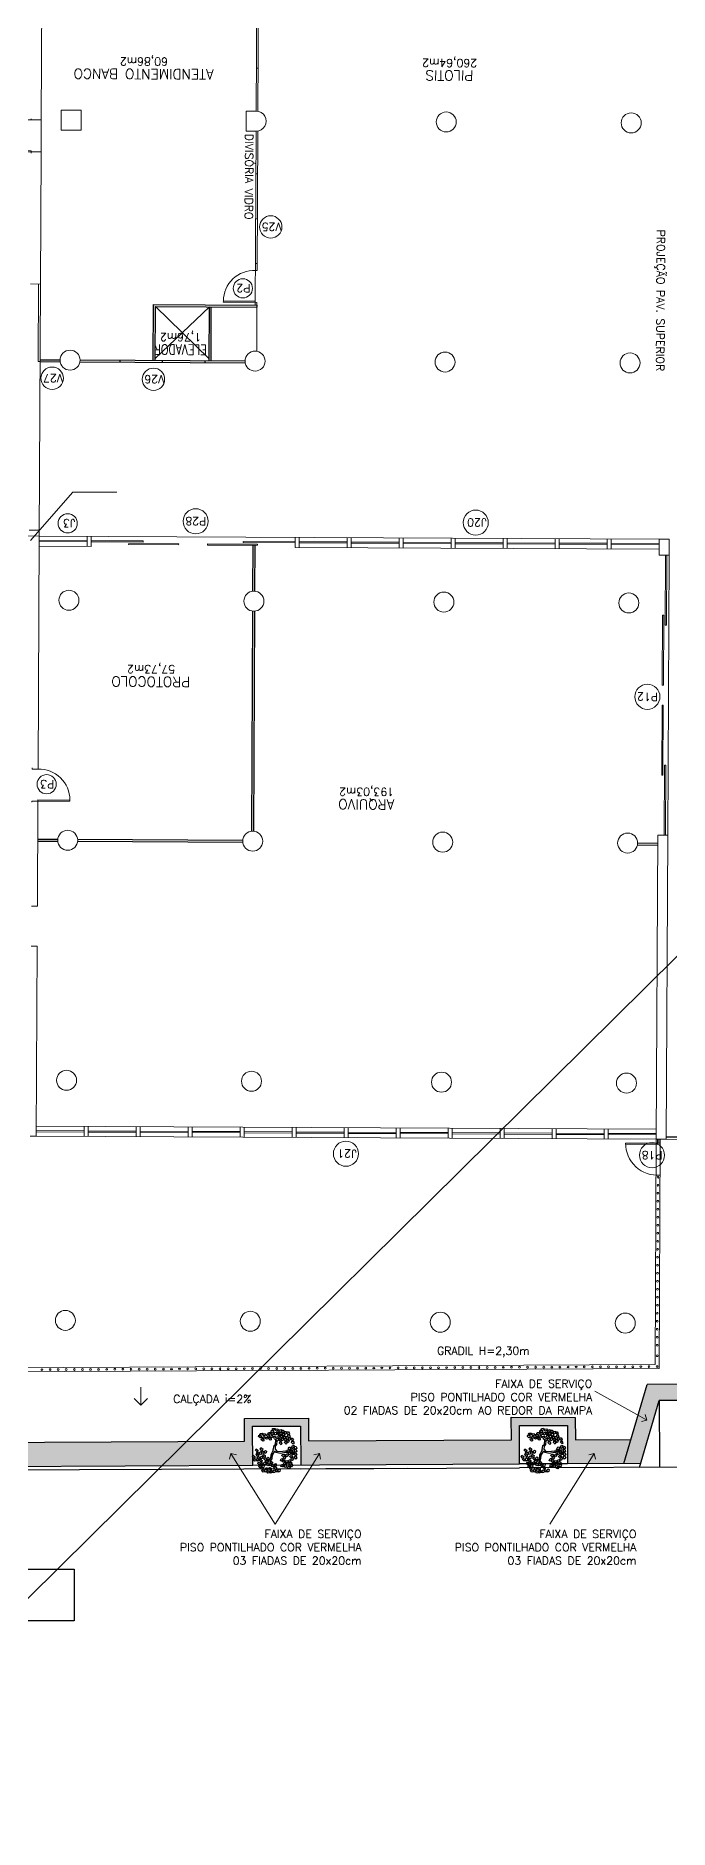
# Model space of a CAD drawing. Extents: x -1057 to 3416, y -340 to 4111.
# Drawn here: x 2286.94 to 2302.78, y -56.35 to -11.53 of the extents above; entities that cross this region are included whole.
import ezdxf
from ezdxf.enums import TextEntityAlignment as Align

# ---------------------------------------------------------------- set-up
doc = ezdxf.new("R2010")
doc.units = 0
doc.header["$LTSCALE"] = 50
for name, pattern in [('CONTINU', [0]), ('DASHDOT', [1, 0.5, -0.25, 0, -0.25]), ('DGN Style 1', [0.003115, 5.18318e-06, -0.00311]), ('HIDDEN', [9.525, 6.35, -3.175])]:
    doc.linetypes.add(name, pattern=pattern)
doc.layers.add('0.1', color=8, linetype='Continuous', lineweight=13)
doc.layers.add('Margem A3', color=8, linetype='DGN Style 1', lineweight=0)
for name, color, linetype in [('HAC', 1, 'Continuous'), ('medir projeto', 6, 'Continuous'), ('OK', 96, 'Continuous')]:
    doc.layers.add(name, color=color, linetype=linetype)
doc.styles.add('60x100', font='romans.shx', dxfattribs={"height": 0.2})
doc.styles.add('80X50', font='romans.shx')
doc.styles.get("Standard").update_dxf_attribs({"font": 'romans.shx'})

# ---------------------------------------------------------------- blocks, each defined once
blk = doc.blocks.new('P80 - parede 25cm')
for points in [[(-0.03, -0.125), (0, -0.125), (0, 0.125), (-0.03, 0.125)], [(0.83, -0.125), (0.8, -0.125), (0.8, 0.125), (0.83, 0.125)]]:
    blk.add_lwpolyline(points)
blk.add_lwpolyline([(0.77, -0.925), (0.77, -0.125), (0.8, -0.125), (0.8, -0.925)], close=True)
at = {"color": 8}
blk.add_arc((0.774, -0.15), 0.775, 178.1408, 269.6698, dxfattribs=at)
blk = doc.blocks.new('ÁREA')
for p in [(0.00005, 0.00376), (0, 0)]:
    blk.add_attdef('COMPARTIMENTO', text='', height=0.0025).set_placement(p, align=Align.CENTER)
at = {"color": 1}
for p in [(-0.00005, -0.00376), (-0.0001, -0.00752)]:
    blk.add_attdef('ÁREA', text='', height=0.002, dxfattribs=at).set_placement(p, align=Align.CENTER)
blk = doc.blocks.new('P80')
for points in [[(0, 0.86), (0, 0.83), (0.15, 0.83), (0.15, 0.86)], [(0, 0), (0, 0.03), (0.15, 0.03), (0.15, 0)]]:
    blk.add_lwpolyline(points)
blk.add_lwpolyline([(-0.8, 0.06), (0, 0.06), (0, 0.03), (-0.8, 0.03)], close=True)
at = {"color": 8}
blk.add_arc((-0.025, 0.056), 0.775, 88.1408, 179.6698, dxfattribs=at)
blk = doc.blocks.new('L', base_point=(1.368, 0.591))
at = {"color": 3, "lineweight": -2}
for p, q in [((1.275, 0.567), (1.306, 0.592)), ((1.288, 0.517), (1.275, 0.567)), ((1.281, 0.65), (1.312, 0.675)), ((1.294, 0.6), (1.281, 0.65)), ((1.317, 0.508), (1.288, 0.517)), ((1.322, 0.591), (1.294, 0.6)), ((1.306, 0.592), (1.336, 0.538)), ((1.312, 0.675), (1.342, 0.621)), ((1.336, 0.538), (1.317, 0.508)), ((1.342, 0.621), (1.322, 0.591)), ((1.337, 0.489), (1.356, 0.548)), ((1.376, 0.484), (1.337, 0.489)), ((1.356, 0.548), (1.391, 0.554)), ((1.404, 0.527), (1.376, 0.484)), ((1.391, 0.554), (1.404, 0.527))]:
    blk.add_line(p, q, dxfattribs=at)
blk = doc.blocks.new('Árvore-13')
at = {"color": 3}
for p, q in [((-0.8, 0.3), (-0.96, 0.41)), ((-0.8, 0.41), (-0.95, 0.5)), ((-0.36, 0.35), (-0.8, 0.41)), ((-0.37, 0.23), (-0.8, 0.3)), ((-0.13, 0.11), (-0.37, 0.23)), ((-0.07, 0.19), (-0.36, 0.35)), ((-0.07, -0.04), (-0.13, 0.11)), ((0.03, 0.07), (-0.07, 0.19)), ((0.03, 0.07), (0.32, 0.33)), ((0.12, -0.05), (0.28, 0.13)), ((0.28, 0.13), (0.42, 0.28)), ((0.32, 0.33), (0.41, 0.54)), ((0.41, 0.54), (0.48, 0.66)), ((0.42, 0.28), (0.5, 0.51)), ((0.48, 0.66), (0.57, 0.72)), ((0.5, 0.51), (0.63, 0.67)), ((0.57, 0.72), (0.61, 0.82)), ((0.63, 0.67), (0.78, 0.72)), ((-0.3, -0.39), (-0.42, -0.69)), ((-0.2, -0.45), (-0.31, -0.74)), ((-0.31, -0.74), (-0.24, -0.89)), ((-0.15, -0.3), (-0.3, -0.39)), ((-0.05, -0.38), (-0.2, -0.45)), ((-0.07, -0.04), (-0.15, -0.3)), ((0.12, -0.05), (-0.05, -0.38))]:
    blk.add_line(p, q, dxfattribs=at)
at = {"color": 3, "xscale": 3.048, "yscale": 3.048, "zscale": 3.048}
for p, rotation in [((-0.72, 1.45), 295.0165150851705), ((-0.49, 1.26), 295.0165150851705), ((-0.25, 1.14), 295.0165150851705), ((0.17, 1.45), 190.1248425347958), ((0.58, 1.4), 190.1248425347958), ((0.85, 1.34), 190.1248425347958), ((1.21, 1.15), 190.1248425347958), ((-1.44, 0.37), 347.8021081598379), ((-1.3, 0.88), 347.8021081598379), ((-1.13, 0.41), 347.8021081598379), ((-0.93, 0.96), 295.0165150851705), ((-0.85, 0.46), 295.0165150851705), ((-0.35, 0.69), 295.0165150851705), ((0.35, 0.95), 190.1248425347958), ((0.68, 0.78), 190.1248425347958), ((0.76, 0.27), 190.1248425347958), ((0.8, -0.3), 190.1248425347958), ((1.12, 0.57), 190.1248425347958), ((1.2, -0.32), 190.1248425347958), ((1.25, 0.04), 190.1248425347958), ((1.32, 0.75), 190.1248425347958), ((1.58, 0.11), 190.1248425347958), ((-0.45, -1.4), 66.16076666471405), ((-0.1, -0.9), 66.16076666471405), ((-0.02, -1.19), 66.16076666471405), ((0.5, -1), 66.16076666471405), ((0.62, -1.32), 66.16076666471405)]:
    blk.add_blockref('L', p, dxfattribs=dict(at, rotation=rotation))
for p in [(-1.39, -0.31), (-1.23, -0.88), (-1.05, -0.53), (-0.87, -1.13), (-0.85, -0.45), (-0.67, -1.02), (-0.45, -1.04), (-0.44, -0.54)]:
    blk.add_blockref('L', p, dxfattribs=at)
blk = doc.blocks.new('_Open90')
at = {"color": 0, "linetype": 'ByBlock', "lineweight": -2}
for p, q in [((0, 0), (-1, 0)), ((-0.5, 0.5), (0, 0)), ((0, 0), (-0.5, -0.5))]:
    blk.add_line(p, q, dxfattribs=at)

msp = doc.modelspace()

# ---------------------------------------------------------------- hatches: boundary and pattern name
at = {"layer": 'HAC'}
h = msp.add_hatch(dxfattribs=at)
h.set_pattern_fill('HEX', color=256, scale=0.01, angle=90.0645, style=0)
h.set_pattern_definition([(90.064457, (1874.800696, -214.722465), (-0.0549925784, -6.1866e-05), [0.03175, -0.0635]), (210.064457, (1874.800696, -214.722465), (0.027549867, -0.047594037), [0.03175, -0.0635]), (150.064457, (1874.80066, -214.690715), (-0.0274427115, -0.047655903), [0.03175, -0.0635])])
h.paths.add_polyline_path([(2302.529, -45.642), (2308.279, -45.613), (2308.73, -47.183), (2309.145, -47.181), (2309.145, -47.178), (2308.58, -45.212), (2302.23, -45.243), (2301.646, -47.214), (2302.064, -47.212)])
h.paths.add_polyline_path([(2305.153, -47.268), (2305.162, -45.377), (2304.862, -45.376), (2304.853, -47.266)], flags=9)
h = msp.add_hatch(dxfattribs=at)
h.set_pattern_fill('HEX', color=256, scale=0.01, angle=90.0645, style=0)
h.set_pattern_definition([(90.064457, (1880.475065, -183.519685), (-0.0549925784, -6.1866e-05), [0.03175, -0.0635]), (210.064457, (1880.475065, -183.519685), (0.027549867, -0.047594037), [0.03175, -0.0635]), (150.064457, (1880.47503, -183.487936), (-0.0274427115, -0.047655903), [0.03175, -0.0635])])
h.paths.add_polyline_path([(2291.819, -46.968), (2291.925, -47.137), (2292.001, -47.258), (2292.368, -47.256), (2292.366, -47.054), (2292.358, -47.045), (2292.366, -47.027), (2292.36, -46.285), (2293.56, -46.281), (2293.568, -47.25), (2299.036, -47.225), (2299.032, -46.261), (2300.232, -46.262), (2300.236, -47.221), (2301.646, -47.214), (2301.824, -46.614), (2300.433, -46.62), (2300.431, -46.063), (2298.831, -46.06), (2298.833, -46.626), (2293.763, -46.649), (2293.758, -46.081), (2292.158, -46.086), (2292.163, -46.657), (2281.313, -46.711), (2281.314, -47.311), (2292.001, -47.258), (2291.925, -47.137)])

# ---------------------------------------------------------------- linework, layer by layer
at = {"layer": '0.1', "color": 7}
for p, q in [((2287.079, -13.633), (2287.139, -1.534)), ((2287.58, -13.386), (2287.578, -13.886)), ((2288.08, -13.388), (2287.58, -13.386)), ((2288.08, -13.388), (2288.078, -13.888)), ((2292.205, -13.409), (2292.203, -13.909)), ((2292.455, -13.41), (2292.205, -13.409)), ((2287.079, -13.633), (2286.829, -13.632)), ((2287.578, -13.886), (2288.078, -13.888)), ((2292.453, -13.91), (2292.203, -13.909)), ((2286.825, -14.432), (2287.075, -14.433)), ((2287.059, -17.733), (2287.075, -14.433)), ((2286.809, -17.732), (2287.059, -17.733)), ((2287.028, -24.033), (2285.958, -24.028)), ((2286.999, -29.857), (2287.028, -24.033)), ((2302.525, -24.51), (2302.527, -24.11)), ((2302.777, -24.111), (2302.527, -24.11)), ((2302.775, -24.511), (2302.777, -24.111)), ((2302.525, -24.51), (2302.775, -24.511)), ((2286.849, -29.856), (2286.999, -29.857)), ((2286.845, -30.656), (2286.995, -30.657)), ((2286.982, -33.283), (2286.995, -30.657)), ((2302.453, -39.11), (2302.491, -31.51)), ((2302.491, -31.51), (2302.741, -31.511)), ((2302.703, -39.111), (2302.741, -31.511)), ((2286.982, -33.283), (2286.832, -33.282)), ((2286.977, -34.283), (2286.827, -34.282)), ((2286.954, -39.033), (2286.977, -34.283)), ((2286.804, -39.032), (2286.954, -39.033)), ((2302.453, -39.11), (2302.703, -39.111)), ((2289.569, -45.755), (2289.401, -45.59)), ((2289.569, -45.305), (2289.569, -45.755)), ((2289.569, -45.755), (2289.737, -45.59))]:
    msp.add_line(p, q, dxfattribs=at)
at = {"layer": '0.1', "color": 8}
for p, q in [((2292.482, -7.91), (2292.455, -13.41)), ((2292.495, -13.413), (2292.522, -7.907)), ((2287.075, -14.433), (2287.079, -13.633)), ((2292.453, -13.91), (2292.431, -18.26)), ((2286.999, -19.673), (2287.009, -17.733)), ((2287.059, -17.733), (2287.028, -24.033)), ((2287.049, -19.673), (2286.999, -19.673)), ((2287.027, -24.143), (2288.227, -24.149)), ((2288.227, -24.179), (2287.027, -24.173)), ((2287.028, -24.033), (2302.527, -24.11)), ((2288.226, -24.289), (2288.228, -24.039)), ((2288.326, -24.29), (2288.328, -24.04)), ((2288.327, -24.15), (2289.627, -24.156)), ((2289.627, -24.186), (2288.327, -24.18)), ((2289.627, -24.156), (2289.627, -24.186)), ((2292.127, -24.168), (2293.427, -24.175)), ((2292.127, -24.168), (2292.127, -24.198)), ((2293.427, -24.205), (2292.127, -24.198)), ((2293.426, -24.315), (2293.427, -24.065)), ((2293.526, -24.315), (2293.527, -24.065)), ((2293.527, -24.175), (2294.727, -24.181)), ((2294.726, -24.321), (2294.727, -24.071)), ((2294.826, -24.322), (2294.827, -24.072)), ((2294.827, -24.182), (2296.027, -24.188)), ((2296.026, -24.328), (2296.027, -24.078)), ((2296.126, -24.328), (2296.127, -24.078)), ((2296.127, -24.188), (2297.327, -24.194)), ((2297.326, -24.334), (2297.327, -24.084)), ((2297.426, -24.335), (2297.427, -24.085)), ((2297.427, -24.195), (2298.627, -24.201)), ((2298.626, -24.341), (2298.627, -24.091)), ((2298.726, -24.341), (2298.727, -24.091)), ((2298.727, -24.201), (2299.927, -24.207)), ((2299.926, -24.347), (2299.927, -24.097)), ((2300.026, -24.347), (2300.027, -24.097)), ((2301.226, -24.353), (2301.227, -24.103)), ((2301.326, -24.354), (2301.327, -24.104)), ((2288.326, -24.29), (2287.026, -24.283)), ((2293.426, -24.315), (2302.526, -24.36)), ((2294.727, -24.211), (2293.527, -24.205)), ((2296.027, -24.218), (2294.827, -24.212)), ((2297.327, -24.224), (2296.127, -24.218)), ((2298.627, -24.231), (2297.427, -24.225)), ((2299.927, -24.237), (2298.727, -24.231)), ((2300.027, -24.207), (2301.227, -24.213)), ((2301.227, -24.243), (2300.027, -24.237)), ((2301.327, -24.214), (2302.527, -24.22)), ((2302.527, -24.25), (2301.327, -24.244)), ((2302.741, -31.511), (2302.775, -24.511)), ((2286.954, -38.893), (2288.154, -38.899)), ((2288.154, -38.929), (2286.954, -38.923)), ((2286.955, -38.783), (2302.455, -38.86)), ((2288.154, -39.039), (2288.155, -38.789)), ((2288.254, -39.04), (2288.255, -38.79)), ((2288.254, -38.9), (2289.454, -38.905)), ((2289.454, -38.935), (2288.254, -38.93)), ((2289.454, -39.045), (2289.455, -38.795)), ((2289.554, -39.046), (2289.555, -38.796)), ((2289.554, -38.906), (2290.754, -38.912)), ((2290.754, -38.942), (2289.554, -38.936)), ((2290.754, -39.052), (2290.755, -38.802)), ((2290.854, -39.052), (2290.855, -38.802)), ((2290.854, -38.912), (2292.054, -38.918)), ((2292.054, -38.948), (2290.854, -38.942)), ((2292.054, -39.058), (2292.055, -38.808)), ((2292.154, -39.059), (2292.155, -38.809)), ((2292.154, -38.919), (2293.354, -38.925)), ((2293.354, -38.955), (2292.154, -38.949)), ((2293.354, -39.065), (2293.355, -38.815)), ((2293.454, -39.065), (2293.455, -38.815)), ((2293.454, -38.925), (2294.654, -38.931)), ((2294.654, -38.961), (2293.454, -38.955)), ((2294.654, -39.071), (2294.655, -38.821)), ((2294.754, -39.072), (2294.755, -38.822)), ((2294.754, -38.932), (2295.954, -38.938)), ((2295.954, -38.968), (2294.754, -38.962)), ((2295.954, -39.078), (2295.955, -38.828)), ((2296.054, -39.078), (2296.055, -38.828)), ((2296.054, -38.938), (2297.254, -38.944)), ((2297.254, -38.974), (2296.054, -38.968)), ((2297.253, -39.084), (2297.255, -38.834)), ((2297.353, -39.084), (2297.355, -38.834)), ((2297.354, -38.944), (2298.554, -38.95)), ((2298.554, -38.98), (2297.354, -38.974)), ((2298.553, -39.09), (2298.555, -38.84)), ((2298.653, -39.091), (2298.655, -38.841)), ((2298.654, -38.951), (2299.854, -38.957)), ((2299.854, -38.987), (2298.654, -38.981)), ((2299.853, -39.097), (2299.855, -38.847)), ((2299.953, -39.097), (2299.955, -38.847)), ((2299.954, -38.957), (2301.154, -38.963)), ((2301.154, -38.993), (2299.954, -38.987)), ((2301.153, -39.103), (2301.155, -38.853)), ((2301.253, -39.104), (2301.255, -38.854)), ((2301.254, -38.964), (2302.454, -38.97)), ((2302.454, -39), (2301.254, -38.994)), ((2302.453, -39.11), (2286.954, -39.033)), ((2302.453, -39.11), (2302.426, -44.742)), ((2302.553, -39.11), (2302.525, -44.842)), ((2302.703, -39.111), (2308.153, -39.138)), ((2302.484, -40.01), (2302.449, -40.01)), ((2270.345, -44.903), (2302.426, -44.742)), ((2270.288, -45.004), (2302.525, -44.842))]:
    msp.add_line(p, q, dxfattribs=at)
at = {"layer": '0.1', "color": 8, "linetype": 'CONTINU', "lineweight": -2}
for p, q in [((2289.874, -19.647), (2289.881, -18.247)), ((2289.881, -18.247), (2292.471, -18.26)), ((2289.924, -19.648), (2289.931, -18.298)), ((2289.931, -18.298), (2292.471, -18.31)), ((2291.274, -19.654), (2291.281, -18.304)), ((2291.324, -19.654), (2291.331, -18.305)), ((2292.471, -18.26), (2292.471, -18.31)), ((2288.046, -19.678), (2292.177, -19.699)), ((2292.174, -19.659), (2288.049, -19.638)), ((2292.371, -25.411), (2292.377, -24.263)), ((2292.421, -25.411), (2292.427, -24.264)), ((2292.341, -31.41), (2292.368, -25.908)), ((2292.391, -31.41), (2292.418, -25.909)), ((2286.99, -31.608), (2287.491, -31.611)), ((2286.99, -31.658), (2287.491, -31.661)), ((2287.989, -31.613), (2292.115, -31.634)), ((2287.989, -31.663), (2292.115, -31.684))]:
    msp.add_line(p, q, dxfattribs=at)
at = {"layer": '0.1', "color": 8, "linetype": 'DASHDOT', "ltscale": 0.3}
for p, q in [((2289.924, -19.598), (2291.281, -18.304)), ((2289.931, -18.298), (2291.274, -19.604))]:
    msp.add_line(p, q, dxfattribs=at)
at = {"layer": '0.1', "color": 8, "linetype": 'CONTINU'}
for p, q in [((2286.811, -24.142), (2287.871, -22.933)), ((2287.871, -22.933), (2288.972, -22.938))]:
    msp.add_line(p, q, dxfattribs=at)
at = {"layer": '0.1', "color": 8, "linetype": 'HIDDEN', "ltscale": 0.02}
for p, q in [((2287.028, -23.883), (2286.778, -23.882)), ((2301.985, -31.757), (2302.49, -31.76)), ((2301.99, -31.707), (2302.49, -31.71))]:
    msp.add_line(p, q, dxfattribs=at)
at = {"layer": '0.1', "color": 8}
for points in [[(2292.5, -12.34), (2292.46, -12.34)], [(2292.435, -17.392), (2292.475, -17.393), (2292.493, -13.907)], [(2292.447, -14.98), (2292.487, -14.98)], [(2292.442, -16.1), (2292.482, -16.1)], [(2292.436, -17.22), (2292.476, -17.22)], [(2292.471, -18.193), (2291.631, -18.188), (2291.632, -18.158), (2292.432, -18.162)], [(2292.465, -19.413), (2292.471, -18.31)], [(2292.471, -18.26), (2292.471, -18.193)], [(2302.553, -39.21), (2301.688, -39.206), (2301.688, -39.236), (2302.488, -39.24), (2302.488, -39.11)], [(2302.518, -39.11), (2302.518, -39.21)]]:
    msp.add_lwpolyline(points, dxfattribs=at)
at = {"layer": '0.1', "color": 8, "linetype": 'CONTINU', "lineweight": -2}
for points in [[(2287.549, -19.636), (2287.049, -19.633)], [(2287.049, -19.673), (2287.552, -19.676)], [(2289.055, -19.683), (2289.055, -19.643)], [(2290.112, -19.689), (2290.112, -19.649)], [(2291.168, -19.654), (2291.168, -19.694)]]:
    msp.add_lwpolyline(points, dxfattribs=at)
at = {"layer": '0.1', "color": 8}
for points in [[(2289.264, -24.248), (2289.265, -24.218), (2290.515, -24.224), (2290.514, -24.254)], [(2292.489, -24.264), (2292.489, -24.234), (2291.239, -24.228), (2291.239, -24.258)], [(2302.72, -24.511), (2302.69, -24.511), (2302.682, -26.261), (2302.712, -26.261)], [(2302.643, -26.01), (2302.613, -26.01), (2302.604, -27.76), (2302.634, -27.76)], [(2302.623, -30.01), (2302.593, -30.01), (2302.602, -28.26), (2302.632, -28.26)], [(2302.686, -31.511), (2302.656, -31.511), (2302.665, -29.761), (2302.695, -29.761)], [(2304.066, -39.038), (2302.704, -39.031), (2302.704, -39.061), (2304.066, -39.068)]]:
    msp.add_lwpolyline(points, close=True, dxfattribs=at)
at = {"layer": '0.1', "color": 7}
for points in [[(2302.045, -46.031), (2300.92, -45.408)], [(2291.925, -47.137), (2292.925, -48.731)], [(2293.925, -47.137), (2292.925, -48.731)], [(2300.797, -47.137), (2299.797, -48.731)]]:
    msp.add_lwpolyline(points, dxfattribs=at)
for centre in [(2297.204, -13.683), (2301.829, -13.706), (2287.799, -19.637), (2292.424, -19.66), (2297.174, -19.683), (2301.799, -19.706), (2287.77, -25.637), (2292.395, -25.66), (2297.145, -25.683), (2301.77, -25.706), (2287.74, -31.637), (2292.365, -31.66), (2297.115, -31.683), (2301.74, -31.706), (2287.711, -37.637), (2292.335, -37.66), (2297.085, -37.683), (2301.71, -37.706)]:
    msp.add_circle(centre, 0.25, dxfattribs=at)
at = {"layer": '0.1', "color": 8}
for centre, radius in [((2292.816, -16.307), 0.28), ((2292.119, -17.841), 0.24), ((2287.351, -20.089), 0.28), ((2289.883, -20.115), 0.28), ((2287.74, -23.714), 0.24), ((2290.939, -23.663), 0.314), ((2297.942, -23.697), 0.314), ((2302.233, -28.05), 0.314), ((2287.213, -30.236), 0.24), ((2294.696, -39.471), 0.314), ((2302.349, -39.509), 0.314), ((2302.498, -40.26), 0.0225), ((2302.499, -40.06), 0.0225), ((2302.496, -40.66), 0.0225), ((2302.497, -40.46), 0.0225), ((2302.493, -41.26), 0.0225), ((2302.494, -41.06), 0.0225), ((2302.495, -40.86), 0.0225), ((2302.491, -41.66), 0.0225), ((2302.492, -41.46), 0.0225), ((2302.489, -42.06), 0.0225), ((2302.49, -41.86), 0.0225), ((2302.487, -42.46), 0.0225), ((2302.488, -42.26), 0.0225), ((2302.485, -42.86), 0.0225), ((2302.486, -42.66), 0.0225), ((2287.681, -43.637), 0.25), ((2292.306, -43.66), 0.25), ((2297.056, -43.683), 0.25), ((2301.681, -43.706), 0.25), ((2302.482, -43.46), 0.0225), ((2302.483, -43.26), 0.0225), ((2302.484, -43.06), 0.0225), ((2302.481, -43.66), 0.0225), ((2302.48, -43.86), 0.0225), ((2302.478, -44.26), 0.0225), ((2302.479, -44.06), 0.0225), ((2291.953, -44.845), 0.0225), ((2292.155, -44.844), 0.0225), ((2292.358, -44.843), 0.0225), ((2292.56, -44.842), 0.0225), ((2292.762, -44.841), 0.0225), ((2292.965, -44.84), 0.0225), ((2293.167, -44.839), 0.0225), ((2293.369, -44.838), 0.0225), ((2293.572, -44.837), 0.0225), ((2293.774, -44.836), 0.0225), ((2293.977, -44.835), 0.0225), ((2294.179, -44.834), 0.0225), ((2294.381, -44.833), 0.0225), ((2294.584, -44.832), 0.0225), ((2294.786, -44.831), 0.0225), ((2294.988, -44.83), 0.0225), ((2295.191, -44.829), 0.0225), ((2295.393, -44.828), 0.0225), ((2295.595, -44.827), 0.0225), ((2295.798, -44.826), 0.0225), ((2296, -44.825), 0.0225), ((2296.203, -44.824), 0.0225), ((2296.405, -44.823), 0.0225), ((2296.607, -44.822), 0.0225), ((2296.81, -44.821), 0.0225), ((2297.012, -44.82), 0.0225), ((2297.214, -44.819), 0.0225), ((2297.417, -44.818), 0.0225), ((2297.619, -44.817), 0.0225), ((2297.821, -44.816), 0.0225), ((2298.024, -44.815), 0.0225), ((2298.226, -44.814), 0.0225), ((2298.429, -44.812), 0.0225), ((2298.631, -44.811), 0.0225), ((2298.833, -44.81), 0.0225), ((2299.036, -44.809), 0.0225), ((2299.238, -44.808), 0.0225), ((2299.44, -44.807), 0.0225), ((2299.643, -44.806), 0.0225), ((2299.845, -44.805), 0.0225), ((2300.047, -44.804), 0.0225), ((2300.25, -44.803), 0.0225), ((2300.452, -44.802), 0.0225), ((2300.655, -44.801), 0.0225), ((2300.857, -44.8), 0.0225), ((2301.059, -44.799), 0.0225), ((2301.262, -44.798), 0.0225), ((2301.464, -44.797), 0.0225), ((2301.666, -44.796), 0.0225), ((2301.869, -44.795), 0.0225), ((2302.071, -44.794), 0.0225), ((2302.273, -44.793), 0.0225), ((2302.475, -44.793), 0.0225), ((2302.477, -44.52), 0.0225), ((2287.096, -44.869), 0.0225), ((2287.299, -44.868), 0.0225), ((2287.501, -44.867), 0.0225), ((2287.703, -44.866), 0.0225), ((2287.906, -44.865), 0.0225), ((2288.108, -44.864), 0.0225), ((2288.31, -44.863), 0.0225), ((2288.513, -44.862), 0.0225), ((2288.715, -44.861), 0.0225), ((2288.917, -44.86), 0.0225), ((2289.12, -44.859), 0.0225), ((2289.322, -44.858), 0.0225), ((2289.525, -44.857), 0.0225), ((2289.727, -44.856), 0.0225), ((2289.929, -44.855), 0.0225), ((2290.132, -44.854), 0.0225), ((2290.334, -44.853), 0.0225), ((2290.536, -44.852), 0.0225), ((2290.739, -44.851), 0.0225), ((2290.941, -44.85), 0.0225), ((2291.143, -44.849), 0.0225), ((2291.346, -44.848), 0.0225), ((2291.548, -44.847), 0.0225), ((2291.751, -44.846), 0.0225)]:
    msp.add_circle(centre, radius, dxfattribs=at)
at = {"layer": '0.1', "color": 7}
msp.add_arc((2292.454, -13.66), 0.25, 269.7175, 89.7175, dxfattribs=at)
at = {"layer": '0.1', "color": 8}
for centre, radius, start, end in [((2292.406, -18.167), 0.775, 87.8583, 179.3873), ((2302.488, -39.21), 0.8, 179.7175, 274.3779)]:
    msp.add_arc(centre, radius, start, end, dxfattribs=at)
at = {"layer": 'Margem A3', "color": 7, "linetype": 'CONTINU', "lineweight": -2}
for p, q in [((2301.646, -47.214), (2302.23, -45.243)), ((2308.58, -45.212), (2302.23, -45.243)), ((2302.034, -47.313), (2302.529, -45.642)), ((2308.279, -45.613), (2302.529, -45.642)), ((2302.529, -45.642), (2302.537, -47.208)), ((2292.36, -46.285), (2293.56, -46.281)), ((2292.368, -47.256), (2292.36, -46.285)), ((2293.56, -46.282), (2293.568, -47.252)), ((2278.178, -47.327), (2292.368, -47.256)), ((2296.248, -47.339), (2278.278, -47.418)), ((2292.368, -47.256), (2299.036, -47.225)), ((2293.569, -47.352), (2299.036, -47.325)), ((2309.363, -47.28), (2299.036, -47.326)), ((2302.054, -47.213), (2300.236, -47.221)), ((2302.536, -47.21), (2302.537, -47.31))]:
    msp.add_line(p, q, dxfattribs=at)
msp.add_lwpolyline([(2277.578, -49.117), (2277.578, -47.526), (2277.079, -47.526), (2277.07, -45.574), (2280.475, -45.57), (2280.48, -46.716), (2292.163, -46.657), (2292.158, -46.086), (2293.758, -46.081), (2293.763, -46.649), (2298.833, -46.626), (2298.831, -46.06), (2300.431, -46.063), (2300.433, -46.62), (2301.824, -46.614)], dxfattribs=at)
msp.add_lwpolyline([(2299.036, -47.225), (2299.032, -46.261), (2300.232, -46.262), (2300.236, -47.221)], close=True, dxfattribs=at)
at = {"layer": 'medir projeto', "color": 5, "linetype": 'CONTINU', "lineweight": -2}
msp.add_line((2234.603, -102.131), (2440.695, 101.627), dxfattribs=at)
at = {"layer": 'medir projeto', "color": 7, "linetype": 'CONTINU', "lineweight": -2}
msp.add_lwpolyline([(2280.559, -49.858), (2287.901, -49.858), (2287.901, -51.15), (2280.559, -51.15)], close=True, dxfattribs=at)

# ---------------------------------------------------------------- block references
at = {"layer": '0.1', "color": 8}
ref = msp.add_blockref('ÁREA', (2289.638, -12.359), dxfattribs=dict(at, xscale=133.3333333333334, yscale=133.3333333333334, zscale=133.3333333333334, rotation=179.7174815060635))
ref.add_attrib('COMPARTIMENTO', 'ATENDIMENTO BANCO', dxfattribs={"layer": '0', "color": 3, "height": 0.25, "rotation": 179.7175}).set_placement((2289.638, -12.359), align=Align.CENTER)
ref.add_attrib('ÁREA', '60,86m2', dxfattribs={"layer": '0', "color": 1, "height": 0.2, "rotation": 179.7175}).set_placement((2289.647, -12.072), align=Align.CENTER)
ref = msp.add_blockref('ÁREA', (2297.283, -12.397), dxfattribs=dict(at, xscale=133.3333333333334, yscale=133.3333333333334, zscale=133.3333333333334, rotation=179.7174815060635))
ref.add_attrib('COMPARTIMENTO', 'PILOTIS', dxfattribs={"layer": '0', "color": 3, "height": 0.25, "rotation": 179.7175}).set_placement((2297.283, -12.397), align=Align.CENTER)
ref.add_attrib('ÁREA', '260,64m2', dxfattribs={"layer": '0', "color": 1, "height": 0.2, "rotation": 179.7175}).set_placement((2297.291, -12.109), align=Align.CENTER)
at = {"layer": '0.1', "color": 7, "rotation": 269.7174815060636}
msp.add_blockref('P80 - parede 25cm', (2286.954, -13.633), dxfattribs=at)
at = {"layer": '0.1', "color": 8}
ref = msp.add_blockref('ÁREA', (2290.555, -19.248), dxfattribs=dict(at, xscale=133.3333333333334, yscale=133.3333333333334, zscale=133.3333333333334, rotation=179.7174815060635))
ref.add_attrib('COMPARTIMENTO', 'ELEVADOR', dxfattribs={"layer": '0', "color": 3, "height": 0.25, "rotation": 179.7175, "width": 0.8}).set_placement((2290.555, -19.248), align=Align.CENTER)
ref.add_attrib('ÁREA', '1,76m2', dxfattribs={"layer": '0', "color": 1, "height": 0.2, "rotation": 179.7175}).set_placement((2290.563, -18.96), align=Align.CENTER)
ref = msp.add_blockref('ÁREA', (2289.818, -27.548), dxfattribs=dict(at, xscale=133.3333333333334, yscale=133.3333333333334, zscale=133.3333333333334, rotation=179.7174815060635))
ref.add_attrib('COMPARTIMENTO', 'PROTOCOLO', dxfattribs={"layer": '0', "color": 3, "height": 0.25, "rotation": 179.7175}).set_placement((2289.818, -27.548), align=Align.CENTER)
ref.add_attrib('ÁREA', '57,73m2', dxfattribs={"layer": '0', "color": 1, "height": 0.2, "rotation": 179.7175}).set_placement((2289.826, -27.26), align=Align.CENTER)
at = {"layer": '0.1', "color": 8, "xscale": -1, "rotation": 359.7174815060636}
msp.add_blockref('P80', (2286.995, -30.687), dxfattribs=at)
at = {"layer": '0.1', "color": 8}
ref = msp.add_blockref('ÁREA', (2295.206, -30.615), dxfattribs=dict(at, xscale=133.3333333333334, yscale=133.3333333333334, zscale=133.3333333333334, rotation=179.7174815060635))
ref.add_attrib('COMPARTIMENTO', 'ARQUIVO', dxfattribs={"layer": '0', "color": 3, "height": 0.25, "rotation": 179.7175}).set_placement((2295.206, -30.615), align=Align.CENTER)
ref.add_attrib('ÁREA', '193,03m2', dxfattribs={"layer": '0', "color": 1, "height": 0.2, "rotation": 179.7175}).set_placement((2295.214, -30.327), align=Align.CENTER)
at = {"layer": '0.1', "color": 7, "xscale": 0.2, "yscale": 0.2, "zscale": 0.2}
for p, rotation in [((2302.219, -46.13), 330.4089225682155), ((2291.819, -46.968), 122.09840074002), ((2294.032, -46.968), 57.90159925997998), ((2300.904, -46.968), 57.90159925997998)]:
    msp.add_blockref('_Open90', p, dxfattribs=dict(at, rotation=rotation))
at = {"layer": 'OK', "color": 3, "linetype": 'HIDDEN', "xscale": 0.3107660917594164, "yscale": 0.3107660917594164, "zscale": 0.3107660917594164, "rotation": 196.6362105508732}
for p in [(2292.917, -46.883), (2299.639, -46.881)]:
    msp.add_blockref('Árvore-13', p, dxfattribs=at)

# ---------------------------------------------------------------- texts
at = {"layer": '0.1', "color": 7}
for s, rotation, p in [('DIVISÓRIA VIDRO', 269.7175, (2292.179, -13.977)), ('V25', 179.7175, (2293.087, -16.207)), ('PROJEÇÃO PAV. SUPERIOR', 269.7175, (2302.471, -16.372)), ('P2', 179.7175, (2292.311, -17.74)), ('V27', 179.7175, (2287.622, -19.989)), ('V26', 179.7175, (2290.154, -20.015)), ('J3', 179.7175, (2287.931, -23.614)), ('P28', 179.7175, (2291.205, -23.562)), ('J20', 179.7175, (2298.208, -23.597)), ('P12', 179.7175, (2302.499, -27.949)), ('P3', 179.7175, (2287.404, -30.135)), ('J21', 179.7175, (2294.961, -39.371)), ('P18', 179.7175, (2302.614, -39.408))]:
    msp.add_text(s, height=0.2, rotation=rotation, dxfattribs=at).set_placement(p)
at = {"layer": '0.1', "color": 7, "style": '80X50'}
for s, p in [('GRADIL H=2,30m', (2296.973, -44.497)), ('CALÇADA i=2%%%', (2290.378, -45.702))]:
    msp.add_text(s, height=0.2, dxfattribs=at).set_placement(p)
at = {"layer": '0.1', "color": 7, "char_height": 0.2, "attachment_point": 3, "style": '60x100'}
for s, insert in [('FAIXA DE SERVIÇO\\PPISO PONTILHADO COR VERMELHA \\P02 FIADAS DE 20x20cm AO REDOR DA RAMPA', (2300.854, -45.12)), ('FAIXA DE SERVIÇO\\PPISO PONTILHADO COR VERMELHA \\P03 FIADAS DE 20x20cm', (2295.087, -48.876)), ('FAIXA DE SERVIÇO\\PPISO PONTILHADO COR VERMELHA \\P03 FIADAS DE 20x20cm', (2301.959, -48.876))]:
    msp.add_mtext(s, dxfattribs=dict(at, insert=insert))

doc.saveas('drawing.dxf')
